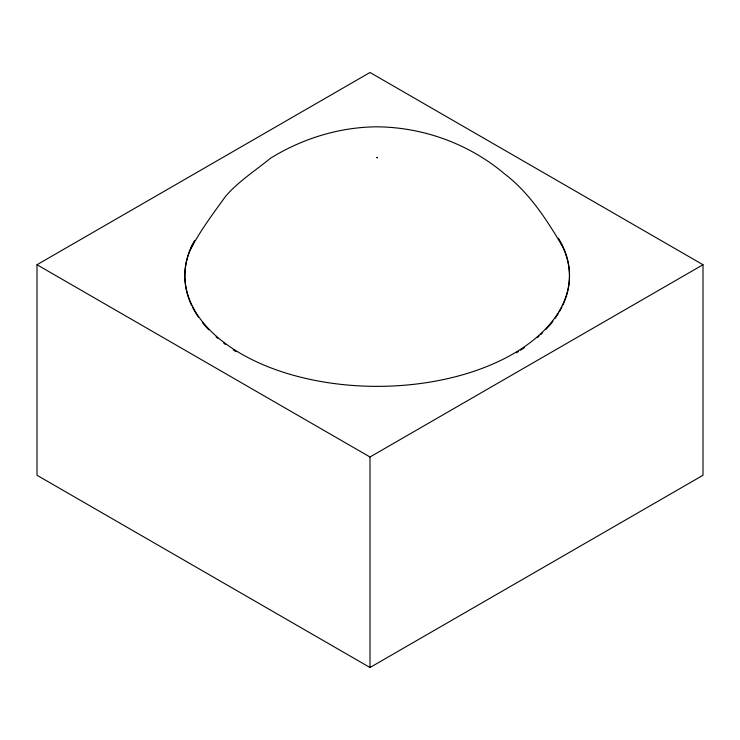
<?xml version="1.0" encoding="UTF-8"?>
<svg xmlns="http://www.w3.org/2000/svg" width="740" height="740" viewBox="0 0 740 740"><rect width="100%" height="100%" fill="white"/><g stroke="black" fill="none" stroke-linecap="round" stroke-linejoin="round"><path stroke-width="1.11" d="M190.624 249.186C200.383 230.501 213.12 213.61 225.413 196.553C238.336 181.393 255.346 170.672 270.637 158.147C302.077 138.787 338.272 127.456 375.272 126.827C422.078 126.79 468.568 143.468 504.365 173.706C529.109 192.465 546.481 219.327 562.104 245.726M376.836 157.518L377.613 157.768L376.928 157.472M37 264.735L370 72.483L703 264.735L703 475.265L370 667.517L37 475.265L37 264.735L370 456.996L703 264.735M370 456.996L370 667.517M558.423 238.206A192.317 111.037 0 0 1 379.407 386.354A192.317 111.037 0 0 1 194.472 240.657M561.133 243.821A192.317 111.037 0 0 1 562.844 305.111M561.919 307.035A192.317 111.037 0 0 1 559.32 311.818M558.173 313.723A192.317 111.037 0 0 1 555.037 318.422M552.974 321.197A192.317 111.037 0 0 1 546.083 329.282M542.226 333.176A192.317 111.037 0 0 1 540.644 334.674M539.016 336.164A192.317 111.037 0 0 1 537.342 337.644M524.494 347.56A192.317 111.037 0 0 1 520.498 350.224M518.453 351.519A192.317 111.037 0 0 1 516.381 352.795M236.18 351.704A192.317 111.037 0 0 1 233.192 349.807M225.58 344.526A192.317 111.037 0 0 1 223.767 343.157M217.727 338.272A192.317 111.037 0 0 1 216.089 336.848M208.754 329.8A192.317 111.037 0 0 1 202.483 322.631M198.366 317.072A192.317 111.037 0 0 1 192.715 307.609M191.715 305.592A192.317 111.037 0 0 1 184.88 277.981M184.852 276.88A192.317 111.037 0 0 1 192.909 244.385"/></g></svg>
